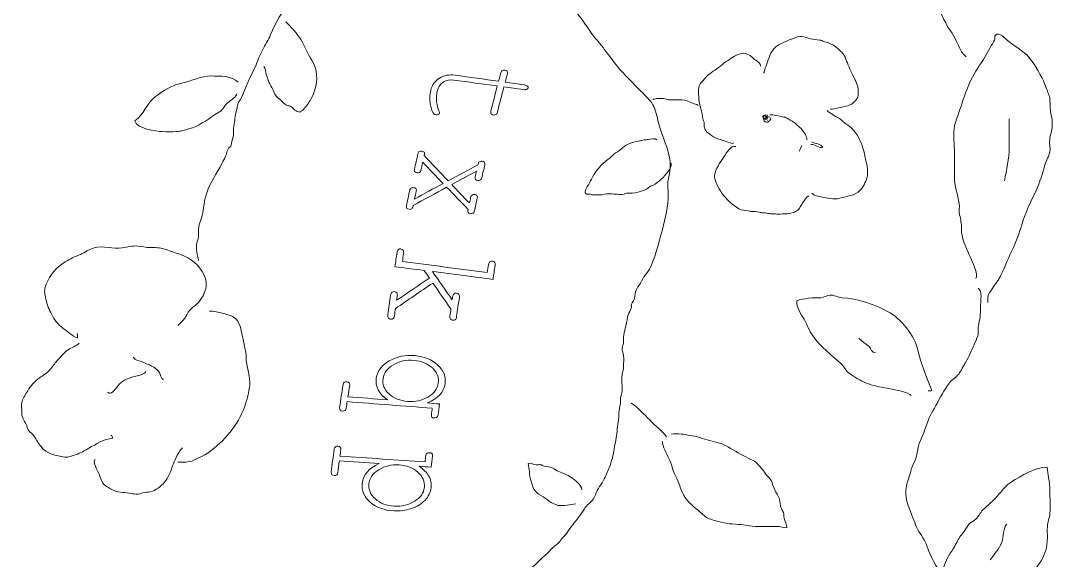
# Model space of a CAD drawing. Header units: millimetres. Extents: x 285.3 to 298.1, y -208.6 to -176.7.
# Drawn here: x 285.26 to 295.98, y -190.13 to -184.51 of the extents above; entities that cross this region are included whole.
import ezdxf

# ---------------------------------------------------------------- set-up
doc = ezdxf.new("R2010")
doc.units = ezdxf.units.MM
doc.header["$MEASUREMENT"] = 0
doc.layers.add('LeftSide', color=7, linetype='Continuous', lineweight=0)

# ---------------------------------------------------------------- blocks, each defined once
blk = doc.blocks.new('Block_1')
at = {"layer": 'LeftSide', "color": 18, "lineweight": 5, "true_color": 0x000000}
for points, knots in [([(290.28, -185.201), (290.257, -185.289), (290.234, -185.377), (290.212, -185.465), (290.21, -185.476), (290.204, -185.484), (290.196, -185.489), (290.189, -185.493), (290.18, -185.494), (290.169, -185.493), (290.16, -185.491), (290.152, -185.488), (290.147, -185.482), (290.142, -185.476), (290.141, -185.467), (290.144, -185.456), (290.166, -185.368), (290.188, -185.279), (290.211, -185.191), (290.061, -185.17), (289.911, -185.15), (289.76, -185.129), (289.722, -185.123), (289.685, -185.13), (289.653, -185.149), (289.621, -185.168), (289.599, -185.2), (289.588, -185.244), (289.579, -185.277), (289.577, -185.314), (289.581, -185.355), (289.585, -185.395), (289.593, -185.427), (289.605, -185.451), (289.61, -185.46), (289.612, -185.467), (289.611, -185.472), (289.609, -185.478), (289.605, -185.483), (289.597, -185.487), (289.589, -185.491), (289.58, -185.492), (289.571, -185.491), (289.563, -185.49), (289.556, -185.486), (289.55, -185.48), (289.536, -185.465), (289.524, -185.432), (289.515, -185.381), (289.507, -185.33), (289.508, -185.282), (289.519, -185.238), (289.534, -185.181), (289.564, -185.137), (289.61, -185.109), (289.656, -185.08), (289.711, -185.07), (289.773, -185.079), (289.924, -185.1), (290.074, -185.121), (290.224, -185.142), (290.232, -185.112), (290.24, -185.082), (290.248, -185.053), (290.251, -185.041), (290.256, -185.033), (290.264, -185.029), (290.272, -185.025), (290.281, -185.024), (290.291, -185.025), (290.301, -185.026), (290.308, -185.03), (290.313, -185.036), (290.318, -185.042), (290.319, -185.051), (290.316, -185.062), (290.308, -185.092), (290.3, -185.122), (290.293, -185.152), (290.359, -185.161), (290.426, -185.171), (290.493, -185.18), (290.508, -185.182), (290.519, -185.186), (290.525, -185.192), (290.531, -185.197), (290.533, -185.204), (290.531, -185.21), (290.529, -185.218), (290.524, -185.223), (290.516, -185.227), (290.508, -185.23), (290.496, -185.231), (290.48, -185.229), (290.413, -185.22), (290.346, -185.21), (290.28, -185.201)], [0, 0, 0, 0, 1, 1, 1, 2, 2, 2, 3, 3, 3, 4, 4, 4, 5, 5, 5, 6, 6, 6, 7, 7, 7, 8, 8, 8, 9, 9, 9, 10, 10, 10, 11, 11, 11, 12, 12, 12, 13, 13, 13, 14, 14, 14, 15, 15, 15, 16, 16, 16, 17, 17, 17, 18, 18, 18, 19, 19, 19, 20, 20, 20, 21, 21, 21, 22, 22, 22, 23, 23, 23, 24, 24, 24, 25, 25, 25, 26, 26, 26, 27, 27, 27, 28, 28, 28, 29, 29, 29, 30, 30, 30, 31, 31, 31, 32, 32, 32, 32]), ([(289.685, -186.244), (289.569, -186.308), (289.453, -186.371), (289.337, -186.435), (289.334, -186.45), (289.331, -186.46), (289.328, -186.463), (289.325, -186.467), (289.321, -186.47), (289.314, -186.472), (289.307, -186.475), (289.301, -186.475), (289.294, -186.474), (289.284, -186.473), (289.276, -186.47), (289.271, -186.464), (289.266, -186.458), (289.264, -186.449), (289.267, -186.437), (289.278, -186.384), (289.289, -186.331), (289.301, -186.278), (289.303, -186.266), (289.309, -186.258), (289.316, -186.253), (289.324, -186.249), (289.332, -186.247), (289.342, -186.249), (289.352, -186.25), (289.36, -186.253), (289.365, -186.259), (289.37, -186.265), (289.372, -186.274), (289.369, -186.286), (289.363, -186.313), (289.357, -186.34), (289.351, -186.368), (289.45, -186.313), (289.548, -186.259), (289.647, -186.206), (289.576, -186.132), (289.506, -186.059), (289.436, -185.985), (289.43, -186.012), (289.424, -186.039), (289.418, -186.067), (289.415, -186.079), (289.41, -186.087), (289.402, -186.091), (289.395, -186.095), (289.386, -186.097), (289.376, -186.096), (289.366, -186.095), (289.359, -186.091), (289.354, -186.085), (289.348, -186.079), (289.347, -186.071), (289.35, -186.059), (289.362, -186.005), (289.374, -185.952), (289.386, -185.898), (289.389, -185.886), (289.394, -185.878), (289.402, -185.874), (289.409, -185.87), (289.418, -185.868), (289.428, -185.87), (289.435, -185.87), (289.441, -185.873), (289.446, -185.876), (289.452, -185.88), (289.454, -185.884), (289.456, -185.888), (289.457, -185.892), (289.455, -185.901), (289.452, -185.916), (289.534, -186.004), (289.617, -186.091), (289.7, -186.178), (289.803, -186.122), (289.907, -186.066), (290.01, -186.011), (290.014, -185.997), (290.017, -185.988), (290.02, -185.985), (290.023, -185.981), (290.027, -185.979), (290.034, -185.976), (290.041, -185.974), (290.047, -185.973), (290.054, -185.974), (290.064, -185.976), (290.072, -185.979), (290.077, -185.985), (290.082, -185.991), (290.084, -186), (290.081, -186.012), (290.071, -186.056), (290.061, -186.1), (290.051, -186.145), (290.048, -186.157), (290.043, -186.165), (290.035, -186.169), (290.027, -186.173), (290.019, -186.174), (290.008, -186.173), (289.998, -186.172), (289.991, -186.168), (289.986, -186.163), (289.98, -186.157), (289.979, -186.148), (289.982, -186.136), (289.986, -186.117), (289.99, -186.098), (289.995, -186.078), (289.909, -186.124), (289.823, -186.17), (289.737, -186.216), (289.798, -186.281), (289.86, -186.345), (289.922, -186.408), (289.926, -186.389), (289.93, -186.37), (289.934, -186.35), (289.937, -186.339), (289.942, -186.331), (289.95, -186.326), (289.957, -186.322), (289.966, -186.32), (289.976, -186.321), (289.986, -186.322), (289.994, -186.326), (289.999, -186.332), (290.004, -186.338), (290.006, -186.346), (290.003, -186.358), (289.994, -186.403), (289.984, -186.447), (289.975, -186.491), (289.972, -186.503), (289.967, -186.511), (289.959, -186.515), (289.952, -186.519), (289.943, -186.521), (289.933, -186.52), (289.926, -186.519), (289.92, -186.517), (289.915, -186.513), (289.91, -186.51), (289.906, -186.506), (289.905, -186.502), (289.903, -186.498), (289.904, -186.489), (289.907, -186.475), (289.833, -186.399), (289.759, -186.322), (289.685, -186.244)], [0, 0, 0, 0, 1, 1, 1, 2, 2, 2, 3, 3, 3, 4, 4, 4, 5, 5, 5, 6, 6, 6, 7, 7, 7, 8, 8, 8, 9, 9, 9, 10, 10, 10, 11, 11, 11, 12, 12, 12, 13, 13, 13, 14, 14, 14, 15, 15, 15, 16, 16, 16, 17, 17, 17, 18, 18, 18, 19, 19, 19, 20, 20, 20, 21, 21, 21, 22, 22, 22, 23, 23, 23, 24, 24, 24, 25, 25, 25, 26, 26, 26, 27, 27, 27, 28, 28, 28, 29, 29, 29, 30, 30, 30, 31, 31, 31, 32, 32, 32, 33, 33, 33, 34, 34, 34, 35, 35, 35, 36, 36, 36, 37, 37, 37, 38, 38, 38, 39, 39, 39, 40, 40, 40, 41, 41, 41, 42, 42, 42, 43, 43, 43, 44, 44, 44, 45, 45, 45, 46, 46, 46, 47, 47, 47, 48, 48, 48, 49, 49, 49, 50, 50, 50, 51, 51, 51, 52, 52, 52, 52]), ([(289.451, -187.11), (289.349, -187.097), (289.248, -187.084), (289.147, -187.071), (289.154, -187.022), (289.162, -186.973), (289.169, -186.924), (289.172, -186.909), (289.176, -186.899), (289.184, -186.893), (289.191, -186.887), (289.2, -186.885), (289.21, -186.886), (289.22, -186.888), (289.228, -186.892), (289.233, -186.899), (289.238, -186.907), (289.24, -186.918), (289.238, -186.933), (289.233, -186.961), (289.229, -186.989), (289.225, -187.017), (289.519, -187.055), (289.813, -187.094), (290.107, -187.132), (290.112, -187.105), (290.116, -187.077), (290.12, -187.049), (290.122, -187.035), (290.127, -187.025), (290.134, -187.019), (290.142, -187.014), (290.151, -187.011), (290.161, -187.013), (290.171, -187.014), (290.178, -187.019), (290.184, -187.026), (290.189, -187.033), (290.191, -187.044), (290.189, -187.058), (290.181, -187.106), (290.174, -187.155), (290.167, -187.203), (289.957, -187.176), (289.748, -187.148), (289.538, -187.121), (289.606, -187.22), (289.674, -187.318), (289.743, -187.416), (289.744, -187.406), (289.746, -187.395), (289.747, -187.385), (289.75, -187.37), (289.754, -187.36), (289.762, -187.354), (289.769, -187.349), (289.778, -187.346), (289.787, -187.347), (289.798, -187.349), (289.806, -187.353), (289.811, -187.36), (289.817, -187.367), (289.819, -187.379), (289.817, -187.393), (289.807, -187.459), (289.798, -187.525), (289.788, -187.591), (289.786, -187.607), (289.781, -187.617), (289.774, -187.623), (289.766, -187.628), (289.758, -187.63), (289.747, -187.629), (289.737, -187.628), (289.73, -187.624), (289.724, -187.617), (289.719, -187.61), (289.717, -187.598), (289.719, -187.583), (289.722, -187.559), (289.726, -187.535), (289.729, -187.511), (289.666, -187.422), (289.604, -187.332), (289.541, -187.241), (289.412, -187.329), (289.282, -187.418), (289.153, -187.507), (289.149, -187.531), (289.146, -187.555), (289.143, -187.579), (289.141, -187.595), (289.136, -187.605), (289.129, -187.611), (289.122, -187.617), (289.113, -187.619), (289.103, -187.618), (289.093, -187.617), (289.085, -187.612), (289.08, -187.605), (289.074, -187.598), (289.072, -187.587), (289.074, -187.571), (289.084, -187.503), (289.093, -187.436), (289.103, -187.368), (289.105, -187.353), (289.11, -187.343), (289.118, -187.337), (289.125, -187.332), (289.133, -187.329), (289.143, -187.33), (289.154, -187.332), (289.161, -187.336), (289.167, -187.343), (289.172, -187.35), (289.174, -187.361), (289.171, -187.376), (289.169, -187.391), (289.167, -187.406), (289.165, -187.42), (289.279, -187.343), (289.392, -187.266), (289.506, -187.19), (289.488, -187.163), (289.469, -187.137), (289.451, -187.11)], [0, 0, 0, 0, 1, 1, 1, 2, 2, 2, 3, 3, 3, 4, 4, 4, 5, 5, 5, 6, 6, 6, 7, 7, 7, 8, 8, 8, 9, 9, 9, 10, 10, 10, 11, 11, 11, 12, 12, 12, 13, 13, 13, 14, 14, 14, 15, 15, 15, 16, 16, 16, 17, 17, 17, 18, 18, 18, 19, 19, 19, 20, 20, 20, 21, 21, 21, 22, 22, 22, 23, 23, 23, 24, 24, 24, 25, 25, 25, 26, 26, 26, 27, 27, 27, 28, 28, 28, 29, 29, 29, 30, 30, 30, 31, 31, 31, 32, 32, 32, 33, 33, 33, 34, 34, 34, 35, 35, 35, 36, 36, 36, 37, 37, 37, 38, 38, 38, 39, 39, 39, 40, 40, 40, 41, 41, 41, 42, 42, 42, 42]), ([(289.487, -188.489), (289.528, -188.493), (289.57, -188.496), (289.612, -188.499), (289.606, -188.537), (289.601, -188.576), (289.595, -188.614), (289.594, -188.626), (289.589, -188.634), (289.581, -188.639), (289.574, -188.644), (289.566, -188.645), (289.555, -188.645), (289.545, -188.644), (289.538, -188.641), (289.532, -188.635), (289.526, -188.63), (289.524, -188.621), (289.526, -188.609), (289.529, -188.587), (289.532, -188.565), (289.535, -188.543), (289.241, -188.521), (288.946, -188.498), (288.651, -188.475), (288.648, -188.497), (288.645, -188.519), (288.642, -188.542), (288.64, -188.554), (288.636, -188.562), (288.629, -188.567), (288.622, -188.572), (288.613, -188.574), (288.603, -188.573), (288.593, -188.572), (288.585, -188.569), (288.579, -188.563), (288.574, -188.558), (288.571, -188.549), (288.573, -188.536), (288.584, -188.457), (288.596, -188.378), (288.608, -188.298), (288.61, -188.287), (288.614, -188.278), (288.621, -188.274), (288.628, -188.269), (288.637, -188.267), (288.647, -188.268), (288.657, -188.269), (288.665, -188.272), (288.671, -188.278), (288.676, -188.283), (288.678, -188.292), (288.677, -188.304), (288.67, -188.344), (288.665, -188.384), (288.659, -188.425), (288.796, -188.435), (288.934, -188.446), (289.071, -188.457), (288.98, -188.394), (288.941, -188.318), (288.954, -188.229), (288.966, -188.155), (289.011, -188.096), (289.089, -188.051), (289.167, -188.006), (289.255, -187.988), (289.353, -187.996), (289.452, -188.005), (289.532, -188.038), (289.593, -188.094), (289.654, -188.15), (289.679, -188.215), (289.668, -188.289), (289.655, -188.376), (289.594, -188.443), (289.487, -188.489)], [0, 0, 0, 0, 1, 1, 1, 2, 2, 2, 3, 3, 3, 4, 4, 4, 5, 5, 5, 6, 6, 6, 7, 7, 7, 8, 8, 8, 9, 9, 9, 10, 10, 10, 11, 11, 11, 12, 12, 12, 13, 13, 13, 14, 14, 14, 15, 15, 15, 16, 16, 16, 17, 17, 17, 18, 18, 18, 19, 19, 19, 20, 20, 20, 21, 21, 21, 22, 22, 22, 23, 23, 23, 24, 24, 24, 25, 25, 25, 26, 26, 26, 26]), ([(289.279, -188.473), (289.358, -188.479), (289.429, -188.464), (289.492, -188.427), (289.554, -188.39), (289.589, -188.342), (289.598, -188.283), (289.607, -188.224), (289.587, -188.171), (289.538, -188.125), (289.488, -188.079), (289.424, -188.052), (289.345, -188.046), (289.266, -188.039), (289.195, -188.054), (289.132, -188.091), (289.069, -188.127), (289.033, -188.176), (289.024, -188.236), (289.015, -188.295), (289.035, -188.349), (289.086, -188.395), (289.136, -188.441), (289.201, -188.467), (289.279, -188.473)], [0, 0, 0, 0, 1, 1, 1, 2, 2, 2, 3, 3, 3, 4, 4, 4, 5, 5, 5, 6, 6, 6, 7, 7, 7, 8, 8, 8, 8]), ([(289.524, -189.156), (289.482, -189.153), (289.441, -189.15), (289.399, -189.148), (289.445, -189.18), (289.478, -189.214), (289.499, -189.249), (289.52, -189.284), (289.528, -189.325), (289.523, -189.37), (289.517, -189.419), (289.496, -189.462), (289.46, -189.501), (289.423, -189.54), (289.376, -189.57), (289.317, -189.588), (289.258, -189.608), (289.197, -189.615), (289.135, -189.612), (289.037, -189.606), (288.955, -189.576), (288.891, -189.521), (288.826, -189.466), (288.798, -189.401), (288.807, -189.326), (288.818, -189.237), (288.876, -189.168), (288.983, -189.12), (288.845, -189.11), (288.707, -189.101), (288.57, -189.092), (288.564, -189.132), (288.559, -189.173), (288.555, -189.213), (288.553, -189.225), (288.549, -189.234), (288.542, -189.238), (288.535, -189.243), (288.527, -189.245), (288.516, -189.244), (288.506, -189.244), (288.499, -189.241), (288.493, -189.235), (288.487, -189.229), (288.484, -189.221), (288.486, -189.209), (288.495, -189.129), (288.505, -189.05), (288.516, -188.97), (288.517, -188.958), (288.521, -188.95), (288.528, -188.945), (288.535, -188.94), (288.544, -188.938), (288.554, -188.939), (288.565, -188.94), (288.573, -188.943), (288.578, -188.948), (288.584, -188.954), (288.586, -188.963), (288.584, -188.975), (288.582, -188.997), (288.579, -189.02), (288.576, -189.042), (288.871, -189.062), (289.166, -189.082), (289.461, -189.102), (289.463, -189.08), (289.466, -189.058), (289.469, -189.036), (289.471, -189.025), (289.475, -189.016), (289.482, -189.012), (289.49, -189.007), (289.498, -189.005), (289.508, -189.006), (289.518, -189.006), (289.526, -189.01), (289.532, -189.015), (289.538, -189.021), (289.54, -189.029), (289.539, -189.041), (289.534, -189.079), (289.529, -189.118), (289.524, -189.156)], [0, 0, 0, 0, 1, 1, 1, 2, 2, 2, 3, 3, 3, 4, 4, 4, 5, 5, 5, 6, 6, 6, 7, 7, 7, 8, 8, 8, 9, 9, 9, 10, 10, 10, 11, 11, 11, 12, 12, 12, 13, 13, 13, 14, 14, 14, 15, 15, 15, 16, 16, 16, 17, 17, 17, 18, 18, 18, 19, 19, 19, 20, 20, 20, 21, 21, 21, 22, 22, 22, 23, 23, 23, 24, 24, 24, 25, 25, 25, 26, 26, 26, 27, 27, 27, 28, 28, 28, 28]), ([(289.141, -189.562), (289.22, -189.567), (289.29, -189.55), (289.351, -189.512), (289.412, -189.474), (289.446, -189.426), (289.453, -189.366), (289.46, -189.307), (289.438, -189.255), (289.386, -189.209), (289.335, -189.164), (289.27, -189.139), (289.191, -189.134), (289.112, -189.128), (289.042, -189.145), (288.98, -189.183), (288.918, -189.221), (288.884, -189.27), (288.877, -189.33), (288.87, -189.39), (288.892, -189.442), (288.944, -189.487), (288.996, -189.533), (289.061, -189.558), (289.141, -189.562)], [0, 0, 0, 0, 1, 1, 1, 2, 2, 2, 3, 3, 3, 4, 4, 4, 5, 5, 5, 6, 6, 6, 7, 7, 7, 8, 8, 8, 8])]:
    blk.add_open_spline(points, degree=3, knots=knots, dxfattribs=at)

msp = doc.modelspace()

# ---------------------------------------------------------------- linework, layer by layer
at = {"layer": 'LeftSide', "color": 18, "lineweight": 9, "true_color": 0x000000}
for points, knots in [([(292.419, -178.177), (292.352, -178.208), (292.275, -178.225), (292.21, -178.26), (292.15, -178.293), (292.085, -178.335), (292.035, -178.38), (291.985, -178.425), (291.959, -178.484), (291.915, -178.532), (291.868, -178.583), (291.812, -178.623), (291.763, -178.671), (291.736, -178.697), (291.718, -178.722), (291.686, -178.745), (291.66, -178.764), (291.639, -178.786), (291.611, -178.803), (291.542, -178.846), (291.467, -178.883), (291.407, -178.937), (291.305, -179.028), (291.211, -179.123), (291.115, -179.218), (291.067, -179.265), (291.027, -179.311), (290.995, -179.367), (290.962, -179.425), (290.928, -179.482), (290.892, -179.538), (290.859, -179.591), (290.835, -179.648), (290.806, -179.703), (290.776, -179.759), (290.743, -179.813), (290.71, -179.866), (290.675, -179.923), (290.645, -179.986), (290.614, -180.045), (290.602, -180.068), (290.6, -180.094), (290.591, -180.117), (290.578, -180.151), (290.559, -180.176), (290.55, -180.212), (290.536, -180.27), (290.52, -180.325), (290.506, -180.382), (290.49, -180.451), (290.485, -180.522), (290.47, -180.592), (290.456, -180.653), (290.457, -180.717), (290.442, -180.778), (290.429, -180.83), (290.429, -180.893), (290.433, -180.947), (290.436, -180.98), (290.45, -181.01), (290.451, -181.043), (290.451, -181.07), (290.45, -181.097), (290.45, -181.124), (290.45, -181.182), (290.451, -181.241), (290.45, -181.3), (290.45, -181.355), (290.467, -181.401), (290.466, -181.457), (290.466, -181.497), (290.472, -181.53), (290.479, -181.568), (290.485, -181.607), (290.479, -181.645), (290.486, -181.684), (290.499, -181.762), (290.51, -181.841), (290.527, -181.919), (290.54, -181.979), (290.537, -182.04), (290.545, -182.1), (290.551, -182.137), (290.563, -182.166), (290.562, -182.204), (290.562, -182.231), (290.562, -182.258), (290.562, -182.285), (290.562, -182.356), (290.562, -182.41), (290.534, -182.478), (290.513, -182.53), (290.482, -182.589), (290.467, -182.642), (290.461, -182.667), (290.468, -182.696), (290.463, -182.722), (290.455, -182.761), (290.45, -182.794), (290.45, -182.834), (290.45, -182.896), (290.446, -182.959), (290.45, -183.021), (290.451, -183.049), (290.462, -183.075), (290.466, -183.103), (290.472, -183.144), (290.478, -183.187), (290.485, -183.228), (290.492, -183.262), (290.516, -183.29), (290.527, -183.323), (290.539, -183.359), (290.536, -183.397), (290.55, -183.433), (290.573, -183.49), (290.593, -183.548), (290.612, -183.606), (290.633, -183.672), (290.658, -183.736), (290.674, -183.804), (290.681, -183.834), (290.694, -183.856), (290.707, -183.883), (290.72, -183.914), (290.723, -183.946), (290.742, -183.975), (290.761, -184.003), (290.771, -184.025), (290.784, -184.056), (290.796, -184.084), (290.814, -184.105), (290.831, -184.132), (290.862, -184.181), (290.888, -184.24), (290.931, -184.281), (290.973, -184.322), (291.006, -184.38), (291.039, -184.427), (291.076, -184.481), (291.116, -184.532), (291.151, -184.587), (291.188, -184.645), (291.231, -184.694), (291.275, -184.747), (291.323, -184.806), (291.365, -184.864), (291.411, -184.926), (291.501, -185.047), (291.617, -185.154), (291.723, -185.264), (291.762, -185.305), (291.817, -185.354), (291.839, -185.406), (291.865, -185.467), (291.876, -185.534), (291.893, -185.598), (291.924, -185.716), (291.985, -185.831), (292.004, -185.952), (292.013, -186.013), (292.005, -186.088), (291.991, -186.146), (291.977, -186.198), (291.987, -186.263), (291.987, -186.316), (291.987, -186.442), (291.96, -186.563), (291.927, -186.685), (291.893, -186.808), (291.864, -186.932), (291.815, -187.053), (291.79, -187.114), (291.738, -187.161), (291.711, -187.221), (291.697, -187.251), (291.676, -187.274), (291.66, -187.303), (291.64, -187.341), (291.645, -187.376), (291.634, -187.413), (291.629, -187.432), (291.612, -187.443), (291.606, -187.46), (291.601, -187.474), (291.607, -187.488), (291.604, -187.501), (291.598, -187.527), (291.576, -187.546), (291.57, -187.573), (291.557, -187.634), (291.546, -187.697), (291.531, -187.757), (291.523, -187.788), (291.522, -187.814), (291.523, -187.847), (291.523, -187.876), (291.512, -187.899), (291.51, -187.927), (291.507, -187.95), (291.52, -187.972), (291.523, -187.994), (291.528, -188.031), (291.522, -188.072), (291.523, -188.109), (291.523, -188.142), (291.514, -188.163), (291.508, -188.194), (291.503, -188.224), (291.507, -188.257), (291.507, -188.287), (291.507, -188.314), (291.512, -188.345), (291.508, -188.371), (291.501, -188.407), (291.49, -188.436), (291.491, -188.473), (291.492, -188.508), (291.482, -188.536), (291.476, -188.57), (291.471, -188.601), (291.477, -188.631), (291.471, -188.662), (291.459, -188.726), (291.458, -188.789), (291.446, -188.853), (291.435, -188.915), (291.426, -188.976), (291.413, -189.038), (291.398, -189.106), (291.37, -189.173), (291.343, -189.238), (291.318, -189.296), (291.283, -189.344), (291.25, -189.399), (291.233, -189.427), (291.228, -189.46), (291.21, -189.487), (291.185, -189.526), (291.139, -189.548), (291.116, -189.59), (291.083, -189.648), (291.04, -189.704), (290.995, -189.756), (290.97, -189.784), (290.957, -189.807), (290.937, -189.838), (290.919, -189.865), (290.892, -189.885), (290.873, -189.913), (290.848, -189.951), (290.819, -189.964), (290.786, -189.995), (290.756, -190.023), (290.737, -190.054), (290.702, -190.08), (290.669, -190.104), (290.651, -190.127), (290.623, -190.156), (290.587, -190.193), (290.558, -190.204), (290.514, -190.228), (290.473, -190.25), (290.449, -190.272), (290.404, -190.289), (290.368, -190.302), (290.337, -190.319), (290.302, -190.331), (290.232, -190.354), (290.165, -190.378), (290.097, -190.403), (290.036, -190.426), (289.971, -190.447), (289.906, -190.457), (289.834, -190.467), (289.744, -190.472), (289.678, -190.501), (289.604, -190.533), (289.53, -190.576), (289.474, -190.632), (289.443, -190.662), (289.407, -190.71), (289.384, -190.746), (289.366, -190.775), (289.362, -190.807), (289.346, -190.836), (289.275, -190.965), (289.228, -191.101), (289.177, -191.238), (289.132, -191.362), (289.138, -191.492), (289.137, -191.623), (289.137, -191.679), (289.144, -191.746), (289.165, -191.798), (289.177, -191.827), (289.193, -191.856), (289.198, -191.886), (289.204, -191.917), (289.192, -191.953), (289.231, -191.969), (289.236, -191.961), (289.237, -191.953), (289.233, -191.944)], [0, 0, 0, 0, 1, 1, 1, 2, 2, 2, 3, 3, 3, 4, 4, 4, 5, 5, 5, 6, 6, 6, 7, 7, 7, 8, 8, 8, 9, 9, 9, 10, 10, 10, 11, 11, 11, 12, 12, 12, 13, 13, 13, 14, 14, 14, 15, 15, 15, 16, 16, 16, 17, 17, 17, 18, 18, 18, 19, 19, 19, 20, 20, 20, 21, 21, 21, 22, 22, 22, 23, 23, 23, 24, 24, 24, 25, 25, 25, 26, 26, 26, 27, 27, 27, 28, 28, 28, 29, 29, 29, 30, 30, 30, 31, 31, 31, 32, 32, 32, 33, 33, 33, 34, 34, 34, 35, 35, 35, 36, 36, 36, 37, 37, 37, 38, 38, 38, 39, 39, 39, 40, 40, 40, 41, 41, 41, 42, 42, 42, 43, 43, 43, 44, 44, 44, 45, 45, 45, 46, 46, 46, 47, 47, 47, 48, 48, 48, 49, 49, 49, 50, 50, 50, 51, 51, 51, 52, 52, 52, 53, 53, 53, 54, 54, 54, 55, 55, 55, 56, 56, 56, 57, 57, 57, 58, 58, 58, 59, 59, 59, 60, 60, 60, 61, 61, 61, 62, 62, 62, 63, 63, 63, 64, 64, 64, 65, 65, 65, 66, 66, 66, 67, 67, 67, 68, 68, 68, 69, 69, 69, 70, 70, 70, 71, 71, 71, 72, 72, 72, 73, 73, 73, 74, 74, 74, 75, 75, 75, 76, 76, 76, 77, 77, 77, 78, 78, 78, 79, 79, 79, 80, 80, 80, 81, 81, 81, 82, 82, 82, 83, 83, 83, 84, 84, 84, 85, 85, 85, 86, 86, 86, 87, 87, 87, 88, 88, 88, 89, 89, 89, 90, 90, 90, 91, 91, 91, 92, 92, 92, 93, 93, 93, 94, 94, 94, 95, 95, 95, 96, 96, 96, 97, 97, 97, 98, 98, 98, 99, 99, 99, 100, 100, 100, 101, 101, 101, 101]), ([(295.085, -184.889), (295.005, -184.825), (294.995, -184.718), (294.937, -184.641), (294.867, -184.549), (294.835, -184.449), (294.782, -184.348), (294.758, -184.304), (294.73, -184.268), (294.712, -184.218), (294.697, -184.175), (294.675, -184.138), (294.657, -184.096), (294.606, -183.981), (294.568, -183.85), (294.545, -183.728), (294.508, -183.536), (294.527, -183.266), (294.638, -183.101), (294.676, -183.045), (294.726, -182.998), (294.758, -182.935), (294.782, -182.886), (294.805, -182.835), (294.831, -182.786), (294.893, -182.667), (294.959, -182.561), (295.026, -182.446), (295.087, -182.341), (295.133, -182.221), (295.178, -182.104), (295.221, -181.99), (295.26, -181.859), (295.258, -181.738), (295.258, -181.697), (295.261, -181.655), (295.259, -181.614), (295.256, -181.561), (295.232, -181.509), (295.221, -181.455), (295.199, -181.351), (295.164, -181.245), (295.135, -181.144), (295.103, -181.031), (295.124, -180.93), (295.111, -180.815), (295.105, -180.761), (295.085, -180.723), (295.085, -180.666), (295.085, -180.608), (295.095, -180.554), (295.108, -180.499), (295.124, -180.434), (295.178, -180.379), (295.209, -180.319), (295.233, -180.272), (295.253, -180.223), (295.277, -180.176), (295.329, -180.074), (295.376, -179.936), (295.383, -179.824), (295.387, -179.76), (295.382, -179.695), (295.382, -179.631), (295.382, -179.578), (295.395, -179.507), (295.384, -179.456), (295.377, -179.427), (295.361, -179.407), (295.356, -179.376), (295.352, -179.346), (295.364, -179.312), (295.359, -179.282), (295.35, -179.231), (295.323, -179.167), (295.296, -179.122), (295.262, -179.063), (295.21, -179.013), (295.16, -178.966), (295.139, -178.947), (295.115, -178.931), (295.094, -178.912), (295.06, -178.881), (295.043, -178.839), (295.011, -178.81), (294.99, -178.79), (294.961, -178.782), (294.937, -178.764), (294.899, -178.736), (294.87, -178.692), (294.835, -178.66), (294.783, -178.614), (294.729, -178.583), (294.692, -178.523), (294.709, -178.549), (294.722, -178.584), (294.738, -178.613)], [0, 0, 0, 0, 1, 1, 1, 2, 2, 2, 3, 3, 3, 4, 4, 4, 5, 5, 5, 6, 6, 6, 7, 7, 7, 8, 8, 8, 9, 9, 9, 10, 10, 10, 11, 11, 11, 12, 12, 12, 13, 13, 13, 14, 14, 14, 15, 15, 15, 16, 16, 16, 17, 17, 17, 18, 18, 18, 19, 19, 19, 20, 20, 20, 21, 21, 21, 22, 22, 22, 23, 23, 23, 24, 24, 24, 25, 25, 25, 26, 26, 26, 27, 27, 27, 28, 28, 28, 29, 29, 29, 30, 30, 30, 31, 31, 31, 32, 32, 32, 32]), ([(287.106, -187.005), (287.094, -186.95), (287.078, -186.885), (287.089, -186.827), (287.093, -186.802), (287.104, -186.784), (287.106, -186.758), (287.109, -186.725), (287.104, -186.692), (287.11, -186.659), (287.12, -186.599), (287.147, -186.544), (287.156, -186.484), (287.165, -186.424), (287.171, -186.361), (287.191, -186.302), (287.227, -186.191), (287.298, -186.1), (287.35, -185.997), (287.362, -185.972), (287.376, -185.947), (287.387, -185.922), (287.401, -185.892), (287.402, -185.861), (287.42, -185.834), (287.425, -185.826), (287.435, -185.828), (287.442, -185.816), (287.451, -185.8), (287.448, -185.786), (287.453, -185.769), (287.464, -185.733), (287.47, -185.708), (287.47, -185.669), (287.469, -185.614), (287.481, -185.563), (287.488, -185.509), (287.492, -185.48), (287.501, -185.448), (287.507, -185.418), (287.508, -185.407), (287.516, -185.38), (287.519, -185.372), (287.526, -185.35), (287.54, -185.339), (287.549, -185.319), (287.598, -185.213), (287.639, -185.098), (287.695, -184.995), (287.712, -184.963), (287.717, -184.935), (287.729, -184.902), (287.74, -184.871), (287.759, -184.848), (287.772, -184.819), (287.797, -184.764), (287.831, -184.714), (287.855, -184.657), (287.908, -184.53), (287.974, -184.418), (288.061, -184.311), (288.109, -184.251), (288.151, -184.174), (288.214, -184.127), (288.274, -184.082), (288.326, -184.034), (288.392, -183.995), (288.443, -183.966), (288.498, -183.935), (288.553, -183.915), (288.594, -183.899), (288.707, -183.834), (288.743, -183.88)], [0, 0, 0, 0, 1, 1, 1, 2, 2, 2, 3, 3, 3, 4, 4, 4, 5, 5, 5, 6, 6, 6, 7, 7, 7, 8, 8, 8, 9, 9, 9, 10, 10, 10, 11, 11, 11, 12, 12, 12, 13, 13, 13, 14, 14, 14, 15, 15, 15, 16, 16, 16, 17, 17, 17, 18, 18, 18, 19, 19, 19, 20, 20, 20, 21, 21, 21, 22, 22, 22, 23, 23, 23, 24, 24, 24, 24]), ([(287.784, -184.988), (287.808, -185.007), (287.801, -185.046), (287.809, -185.071), (287.816, -185.094), (287.826, -185.127), (287.837, -185.15), (287.85, -185.175), (287.864, -185.202), (287.877, -185.228), (287.892, -185.258), (287.905, -185.294), (287.932, -185.315), (287.961, -185.336), (287.987, -185.366), (288.015, -185.386), (288.037, -185.401), (288.043, -185.394), (288.065, -185.404), (288.082, -185.412), (288.092, -185.43), (288.106, -185.441), (288.146, -185.472), (288.164, -185.469), (288.197, -185.435), (288.23, -185.402), (288.25, -185.365), (288.274, -185.327), (288.343, -185.215), (288.362, -185.033), (288.284, -184.922), (288.237, -184.854), (288.21, -184.777), (288.168, -184.706), (288.131, -184.643), (288.069, -184.576), (288.015, -184.525)], [0, 0, 0, 0, 1, 1, 1, 2, 2, 2, 3, 3, 3, 4, 4, 4, 5, 5, 5, 6, 6, 6, 7, 7, 7, 8, 8, 8, 9, 9, 9, 10, 10, 10, 11, 11, 11, 12, 12, 12, 12]), ([(295.184, -187.195), (295.22, -187.165), (295.137, -186.993), (295.116, -186.947), (295.078, -186.861), (295.033, -186.77), (295.035, -186.675), (295.036, -186.618), (295.027, -186.585), (295.016, -186.531), (295.007, -186.491), (295.017, -186.454), (295.011, -186.414), (294.998, -186.316), (294.96, -186.232), (294.961, -186.129), (294.961, -186.038), (294.961, -185.946), (294.961, -185.855), (294.961, -185.77), (294.942, -185.65), (294.972, -185.57), (295.04, -185.392), (295.081, -185.199), (295.185, -185.036), (295.236, -184.956), (295.291, -184.874), (295.333, -184.789), (295.345, -184.765), (295.368, -184.738), (295.378, -184.715), (295.382, -184.703), (295.38, -184.67), (295.387, -184.662), (295.427, -184.618), (295.496, -184.706), (295.526, -184.728), (295.609, -184.79), (295.707, -184.845), (295.768, -184.932), (295.828, -185.017), (295.88, -185.114), (295.916, -185.211), (295.932, -185.255), (295.95, -185.288), (295.954, -185.334), (295.957, -185.384), (295.954, -185.425), (295.965, -185.474), (295.976, -185.521), (295.98, -185.559), (295.978, -185.608), (295.976, -185.66), (295.957, -185.7), (295.952, -185.751), (295.947, -185.792), (295.961, -185.835), (295.954, -185.875), (295.946, -185.922), (295.917, -185.964), (295.903, -186.01), (295.877, -186.101), (295.851, -186.192), (295.811, -186.278), (295.762, -186.383), (295.712, -186.478), (295.677, -186.588), (295.647, -186.682), (295.618, -186.784), (295.575, -186.872), (295.531, -186.962), (295.491, -187.057), (295.452, -187.146), (295.436, -187.183), (295.396, -187.241), (295.372, -187.275), (295.316, -187.354), (295.309, -187.351), (295.308, -187.444)], [0, 0, 0, 0, 1, 1, 1, 2, 2, 2, 3, 3, 3, 4, 4, 4, 5, 5, 5, 6, 6, 6, 7, 7, 7, 8, 8, 8, 9, 9, 9, 10, 10, 10, 11, 11, 11, 12, 12, 12, 13, 13, 13, 14, 14, 14, 15, 15, 15, 16, 16, 16, 17, 17, 17, 18, 18, 18, 19, 19, 19, 20, 20, 20, 21, 21, 21, 22, 22, 22, 23, 23, 23, 24, 24, 24, 25, 25, 25, 26, 26, 26, 26]), ([(293.673, -185.432), (293.731, -185.431), (293.78, -185.41), (293.833, -185.402), (293.89, -185.393), (293.957, -185.34), (293.962, -185.287), (293.966, -185.231), (293.956, -185.17), (293.927, -185.122), (293.895, -185.067), (293.874, -185.009), (293.849, -184.951), (293.838, -184.925), (293.832, -184.898), (293.816, -184.873), (293.796, -184.842), (293.768, -184.818), (293.74, -184.793), (293.714, -184.77), (293.684, -184.755), (293.652, -184.742), (293.636, -184.735), (293.62, -184.734), (293.604, -184.728), (293.588, -184.723), (293.577, -184.714), (293.56, -184.713), (293.526, -184.709), (293.499, -184.708), (293.465, -184.699), (293.435, -184.69), (293.404, -184.681), (293.374, -184.676), (293.349, -184.672), (293.313, -184.686), (293.289, -184.696), (293.261, -184.708), (293.231, -184.716), (293.204, -184.73), (293.171, -184.746), (293.13, -184.763), (293.103, -184.787), (293.078, -184.809), (293.057, -184.844), (293.044, -184.874), (293.031, -184.903), (293.024, -184.932), (293.013, -184.961), (293.002, -184.99), (292.987, -185.022), (292.981, -185.051), (292.984, -185.052), (292.987, -185.052), (292.99, -185.053)], [0, 0, 0, 0, 1, 1, 1, 2, 2, 2, 3, 3, 3, 4, 4, 4, 5, 5, 5, 6, 6, 6, 7, 7, 7, 8, 8, 8, 9, 9, 9, 10, 10, 10, 11, 11, 11, 12, 12, 12, 13, 13, 13, 14, 14, 14, 15, 15, 15, 16, 16, 16, 17, 17, 17, 18, 18, 18, 18]), ([(292.948, -184.985), (292.95, -184.956), (292.919, -184.94), (292.897, -184.924), (292.879, -184.912), (292.868, -184.896), (292.851, -184.883), (292.833, -184.869), (292.816, -184.861), (292.792, -184.854), (292.765, -184.845), (292.744, -184.856), (292.717, -184.863), (292.686, -184.873), (292.667, -184.884), (292.643, -184.902), (292.617, -184.922), (292.587, -184.935), (292.563, -184.956), (292.52, -184.995), (292.468, -185.03), (292.419, -185.063), (292.395, -185.079), (292.383, -185.095), (292.365, -185.116), (292.345, -185.141), (292.319, -185.157), (292.309, -185.189), (292.298, -185.23), (292.305, -185.292), (292.307, -185.335), (292.31, -185.385), (292.332, -185.436), (292.34, -185.486), (292.343, -185.505), (292.346, -185.524), (292.351, -185.543), (292.354, -185.556), (292.36, -185.564), (292.361, -185.578), (292.362, -185.59), (292.358, -185.604), (292.36, -185.616), (292.363, -185.629), (292.371, -185.644), (292.377, -185.655), (292.389, -185.675), (292.403, -185.678), (292.419, -185.691), (292.445, -185.712), (292.47, -185.731), (292.504, -185.741), (292.533, -185.751), (292.562, -185.757), (292.59, -185.767), (292.609, -185.774), (292.657, -185.8), (292.67, -185.781)], [0, 0, 0, 0, 1, 1, 1, 2, 2, 2, 3, 3, 3, 4, 4, 4, 5, 5, 5, 6, 6, 6, 7, 7, 7, 8, 8, 8, 9, 9, 9, 10, 10, 10, 11, 11, 11, 12, 12, 12, 13, 13, 13, 14, 14, 14, 15, 15, 15, 16, 16, 16, 17, 17, 17, 18, 18, 18, 19, 19, 19, 19]), ([(287.519, -185.153), (287.453, -185.082), (287.328, -185.088), (287.239, -185.087), (287.133, -185.086), (287.034, -185.138), (286.933, -185.161), (286.831, -185.184), (286.741, -185.239), (286.66, -185.301), (286.57, -185.369), (286.536, -185.491), (286.446, -185.553), (286.458, -185.634), (286.67, -185.663), (286.729, -185.666), (286.777, -185.669), (286.827, -185.667), (286.875, -185.666), (286.922, -185.665), (286.962, -185.649), (287.007, -185.637), (287.102, -185.611), (287.191, -185.548), (287.271, -185.492), (287.295, -185.476), (287.319, -185.466), (287.342, -185.448), (287.366, -185.43), (287.372, -185.402), (287.391, -185.383), (287.428, -185.346), (287.48, -185.326), (287.505, -185.275), (287.495, -185.281), (287.489, -185.29), (287.486, -185.302)], [0, 0, 0, 0, 1, 1, 1, 2, 2, 2, 3, 3, 3, 4, 4, 4, 5, 5, 5, 6, 6, 6, 7, 7, 7, 8, 8, 8, 9, 9, 9, 10, 10, 10, 11, 11, 11, 12, 12, 12, 12]), ([(292.297, -185.393), (292.28, -185.38), (292.263, -185.378), (292.243, -185.371), (292.223, -185.365), (292.205, -185.352), (292.185, -185.346), (292.147, -185.333), (292.112, -185.335), (292.072, -185.335), (292.052, -185.335), (292.031, -185.334), (292.011, -185.335), (291.988, -185.335), (291.976, -185.328), (291.955, -185.324), (291.935, -185.321), (291.906, -185.322), (291.886, -185.321), (291.871, -185.32), (291.837, -185.323), (291.827, -185.335)], [0, 0, 0, 0, 1, 1, 1, 2, 2, 2, 3, 3, 3, 4, 4, 4, 5, 5, 5, 6, 6, 6, 7, 7, 7, 7]), ([(293.022, -185.548), (293.012, -185.538), (292.994, -185.535), (292.979, -185.54), (292.981, -185.558), (293.003, -185.573), (293.023, -185.567), (293.028, -185.565), (293.052, -185.541), (293.053, -185.537), (293.056, -185.502), (292.981, -185.501), (292.991, -185.525), (293.007, -185.536), (293.017, -185.515), (293.006, -185.505), (292.994, -185.492), (292.976, -185.506), (292.972, -185.519), (292.984, -185.543), (293.026, -185.537), (293.024, -185.509), (293.022, -185.479), (292.981, -185.491), (292.969, -185.51)], [0, 0, 0, 0, 1, 1, 1, 2, 2, 2, 3, 3, 3, 4, 4, 4, 5, 5, 5, 6, 6, 6, 7, 7, 7, 8, 8, 8, 8]), ([(293.044, -185.49), (293.086, -185.49), (293.121, -185.501), (293.161, -185.51), (293.178, -185.513), (293.198, -185.514), (293.214, -185.521), (293.228, -185.527), (293.241, -185.539), (293.255, -185.546), (293.265, -185.552), (293.274, -185.556), (293.284, -185.563), (293.302, -185.575), (293.317, -185.586), (293.332, -185.602), (293.346, -185.617), (293.367, -185.631), (293.379, -185.646), (293.402, -185.676), (293.429, -185.715), (293.428, -185.752)], [0, 0, 0, 0, 1, 1, 1, 2, 2, 2, 3, 3, 3, 4, 4, 4, 5, 5, 5, 6, 6, 6, 7, 7, 7, 7]), ([(293.481, -186.306), (293.507, -186.335), (293.541, -186.334), (293.577, -186.345), (293.609, -186.355), (293.642, -186.354), (293.673, -186.362), (293.738, -186.378), (293.804, -186.346), (293.866, -186.335), (293.935, -186.322), (293.996, -186.28), (294.023, -186.219), (294.034, -186.194), (294.048, -186.167), (294.055, -186.141), (294.063, -186.114), (294.057, -186.081), (294.058, -186.053), (294.058, -186.018), (294.047, -185.99), (294.039, -185.956), (294.033, -185.93), (294.03, -185.904), (294.023, -185.878), (294.009, -185.826), (293.99, -185.772), (293.964, -185.724), (293.947, -185.691), (293.926, -185.664), (293.9, -185.636), (293.877, -185.611), (293.851, -185.598), (293.823, -185.578), (293.807, -185.567), (293.796, -185.551), (293.781, -185.539), (293.764, -185.525), (293.745, -185.518), (293.727, -185.507), (293.708, -185.496), (293.692, -185.483), (293.673, -185.473), (293.659, -185.465), (293.641, -185.46), (293.641, -185.442)], [0, 0, 0, 0, 1, 1, 1, 2, 2, 2, 3, 3, 3, 4, 4, 4, 5, 5, 5, 6, 6, 6, 7, 7, 7, 8, 8, 8, 9, 9, 9, 10, 10, 10, 11, 11, 11, 12, 12, 12, 13, 13, 13, 14, 14, 14, 15, 15, 15, 15]), ([(295.531, -185.534), (295.531, -185.633), (295.53, -185.732), (295.531, -185.831), (295.532, -185.947), (295.504, -186.065), (295.482, -186.178)], [0, 0, 0, 0, 1, 1, 1, 2, 2, 2, 2]), ([(291.87, -185.752), (291.851, -185.731), (291.802, -185.742), (291.779, -185.747), (291.763, -185.751), (291.753, -185.752), (291.736, -185.752), (291.718, -185.753), (291.706, -185.76), (291.688, -185.763), (291.627, -185.772), (291.557, -185.792), (291.512, -185.835), (291.5, -185.847), (291.487, -185.86), (291.472, -185.869), (291.454, -185.88), (291.441, -185.882), (291.427, -185.898), (291.398, -185.929), (291.368, -185.949), (291.335, -185.976), (291.277, -186.023), (291.233, -186.076), (291.2, -186.14), (291.187, -186.167), (291.171, -186.192), (291.158, -186.218), (291.148, -186.237), (291.108, -186.293), (291.129, -186.31), (291.14, -186.32), (291.162, -186.315), (291.176, -186.318), (291.195, -186.322), (291.209, -186.325), (291.23, -186.325), (291.264, -186.325), (291.293, -186.326), (291.325, -186.318), (291.39, -186.302), (291.464, -186.328), (291.529, -186.316), (291.542, -186.314), (291.552, -186.307), (291.566, -186.306), (291.582, -186.304), (291.598, -186.306), (291.613, -186.306), (291.652, -186.305), (291.699, -186.29), (291.735, -186.277), (291.755, -186.27), (291.769, -186.261), (291.784, -186.248), (291.8, -186.234), (291.808, -186.234), (291.827, -186.226), (291.859, -186.214), (291.891, -186.182), (291.915, -186.161), (291.941, -186.137), (291.964, -186.106), (291.987, -186.08), (292.011, -186.053), (292.018, -186.029), (292.019, -185.995)], [0, 0, 0, 0, 1, 1, 1, 2, 2, 2, 3, 3, 3, 4, 4, 4, 5, 5, 5, 6, 6, 6, 7, 7, 7, 8, 8, 8, 9, 9, 9, 10, 10, 10, 11, 11, 11, 12, 12, 12, 13, 13, 13, 14, 14, 14, 15, 15, 15, 16, 16, 16, 17, 17, 17, 18, 18, 18, 19, 19, 19, 20, 20, 20, 21, 21, 21, 22, 22, 22, 22]), ([(293.481, -185.772), (293.495, -185.786), (293.525, -185.785), (293.543, -185.793), (293.56, -185.801), (293.586, -185.814), (293.595, -185.828), (293.558, -185.844), (293.509, -185.793), (293.471, -185.801)], [0, 0, 0, 0, 1, 1, 1, 2, 2, 2, 3, 3, 3, 3]), ([(292.691, -185.82), (292.656, -185.819), (292.647, -185.826), (292.625, -185.849), (292.599, -185.876), (292.581, -185.906), (292.561, -185.936), (292.525, -185.99), (292.478, -186.055), (292.47, -186.119), (292.466, -186.148), (292.479, -186.184), (292.491, -186.211), (292.507, -186.245), (292.523, -186.275), (292.545, -186.306), (292.59, -186.37), (292.652, -186.428), (292.723, -186.469), (292.753, -186.486), (292.787, -186.48), (292.82, -186.49), (292.854, -186.502), (292.881, -186.495), (292.916, -186.5), (292.935, -186.502), (292.949, -186.51), (292.969, -186.51), (292.99, -186.511), (293.003, -186.513), (293.022, -186.517), (293.04, -186.521), (293.058, -186.519), (293.076, -186.52), (293.093, -186.52), (293.111, -186.526), (293.127, -186.525), (293.159, -186.524), (293.192, -186.521), (293.225, -186.52), (293.257, -186.518), (293.295, -186.509), (293.321, -186.491), (293.356, -186.466), (293.366, -186.435), (293.388, -186.403), (293.401, -186.383), (293.427, -186.341), (293.449, -186.335)], [0, 0, 0, 0, 1, 1, 1, 2, 2, 2, 3, 3, 3, 4, 4, 4, 5, 5, 5, 6, 6, 6, 7, 7, 7, 8, 8, 8, 9, 9, 9, 10, 10, 10, 11, 11, 11, 12, 12, 12, 13, 13, 13, 14, 14, 14, 15, 15, 15, 16, 16, 16, 16]), ([(286.891, -187.683), (286.916, -187.658), (286.946, -187.634), (286.967, -187.604), (286.98, -187.585), (286.986, -187.562), (287, -187.543), (287.036, -187.492), (287.098, -187.462), (287.131, -187.41), (287.198, -187.308), (287.206, -187.227), (287.143, -187.12), (287.087, -187.024), (286.994, -186.97), (286.892, -186.935), (286.845, -186.919), (286.797, -186.904), (286.751, -186.888), (286.701, -186.87), (286.654, -186.873), (286.602, -186.873), (286.555, -186.873), (286.518, -186.859), (286.474, -186.856), (286.415, -186.853), (286.368, -186.864), (286.312, -186.874), (286.221, -186.889), (286.112, -186.849), (286.023, -186.874), (285.974, -186.888), (285.927, -186.924), (285.879, -186.943), (285.822, -186.965), (285.773, -186.991), (285.721, -187.022), (285.627, -187.078), (285.563, -187.154), (285.523, -187.253), (285.498, -187.315), (285.507, -187.348), (285.52, -187.41), (285.532, -187.467), (285.555, -187.515), (285.581, -187.568), (285.609, -187.625), (285.647, -187.674), (285.7, -187.713), (285.743, -187.743), (285.795, -187.795), (285.847, -187.81), (285.851, -187.795), (285.849, -187.782), (285.849, -187.766)], [0, 0, 0, 0, 1, 1, 1, 2, 2, 2, 3, 3, 3, 4, 4, 4, 5, 5, 5, 6, 6, 6, 7, 7, 7, 8, 8, 8, 9, 9, 9, 10, 10, 10, 11, 11, 11, 12, 12, 12, 13, 13, 13, 14, 14, 14, 15, 15, 15, 16, 16, 16, 17, 17, 17, 18, 18, 18, 18]), ([(294.415, -193.893), (294.37, -193.858), (294.38, -193.767), (294.36, -193.718), (294.344, -193.679), (294.309, -193.631), (294.286, -193.595), (294.259, -193.552), (294.216, -193.518), (294.186, -193.478), (294.157, -193.44), (294.135, -193.397), (294.103, -193.361), (294.058, -193.308), (294.017, -193.254), (293.975, -193.198), (293.931, -193.14), (293.876, -193.112), (293.819, -193.069), (293.718, -192.991), (293.666, -192.83), (293.624, -192.714), (293.588, -192.612), (293.597, -192.512), (293.597, -192.404), (293.596, -192.276), (293.649, -192.163), (293.646, -192.038), (293.644, -191.944), (293.678, -191.821), (293.714, -191.734), (293.767, -191.605), (293.888, -191.455), (294.013, -191.392), (294.111, -191.343), (294.213, -191.306), (294.316, -191.269), (294.464, -191.215), (294.544, -191.093), (294.662, -190.991), (294.712, -190.947), (294.765, -190.916), (294.812, -190.867), (294.839, -190.839), (294.872, -190.813), (294.883, -190.773), (294.89, -190.745), (294.884, -190.721), (294.892, -190.693), (294.93, -190.556), (294.887, -190.453), (294.837, -190.321), (294.799, -190.219), (294.73, -190.126), (294.693, -190.023), (294.671, -189.959), (294.648, -189.906), (294.607, -189.848), (294.564, -189.788), (294.549, -189.726), (294.52, -189.657), (294.479, -189.555), (294.442, -189.469), (294.464, -189.353), (294.474, -189.295), (294.502, -189.238), (294.513, -189.18), (294.521, -189.139), (294.547, -189.113), (294.559, -189.074), (294.573, -189.03), (294.576, -188.981), (294.589, -188.937), (294.609, -188.869), (294.644, -188.807), (294.664, -188.738), (294.687, -188.659), (294.729, -188.587), (294.768, -188.516), (294.813, -188.437), (294.855, -188.353), (294.91, -188.28), (294.937, -188.244), (294.98, -188.224), (295.006, -188.188), (295.032, -188.153), (295.056, -188.102), (295.08, -188.063), (295.114, -188.008), (295.141, -187.942), (295.166, -187.884), (295.177, -187.858), (295.196, -187.819), (295.204, -187.791), (295.216, -187.749), (295.203, -187.708), (295.214, -187.666), (295.232, -187.599), (295.234, -187.541), (295.234, -187.468), (295.234, -187.418), (295.254, -187.329), (295.209, -187.295)], [0, 0, 0, 0, 1, 1, 1, 2, 2, 2, 3, 3, 3, 4, 4, 4, 5, 5, 5, 6, 6, 6, 7, 7, 7, 8, 8, 8, 9, 9, 9, 10, 10, 10, 11, 11, 11, 12, 12, 12, 13, 13, 13, 14, 14, 14, 15, 15, 15, 16, 16, 16, 17, 17, 17, 18, 18, 18, 19, 19, 19, 20, 20, 20, 21, 21, 21, 22, 22, 22, 23, 23, 23, 24, 24, 24, 25, 25, 25, 26, 26, 26, 27, 27, 27, 28, 28, 28, 29, 29, 29, 30, 30, 30, 31, 31, 31, 32, 32, 32, 33, 33, 33, 34, 34, 34, 34]), ([(294.514, -188.411), (294.481, -188.379), (294.345, -188.35), (294.297, -188.342), (294.244, -188.333), (294.194, -188.323), (294.143, -188.312), (294.081, -188.299), (294.011, -188.27), (293.956, -188.238), (293.928, -188.221), (293.896, -188.202), (293.87, -188.183), (293.834, -188.156), (293.819, -188.114), (293.788, -188.086), (293.687, -187.993), (293.571, -187.906), (293.491, -187.792), (293.451, -187.735), (293.431, -187.674), (293.399, -187.617), (293.368, -187.564), (293.318, -187.493), (293.325, -187.428), (293.351, -187.41), (293.415, -187.407), (293.447, -187.399), (293.49, -187.39), (293.529, -187.397), (293.572, -187.394), (293.61, -187.392), (293.634, -187.37), (293.67, -187.367), (293.708, -187.362), (293.754, -187.393), (293.795, -187.395), (293.952, -187.4), (294.127, -187.462), (294.267, -187.536), (294.405, -187.609), (294.55, -187.789), (294.583, -187.94), (294.614, -188.078), (294.672, -188.222), (294.728, -188.358), (294.716, -188.365), (294.703, -188.367), (294.688, -188.361)], [0, 0, 0, 0, 1, 1, 1, 2, 2, 2, 3, 3, 3, 4, 4, 4, 5, 5, 5, 6, 6, 6, 7, 7, 7, 8, 8, 8, 9, 9, 9, 10, 10, 10, 11, 11, 11, 12, 12, 12, 13, 13, 13, 14, 14, 14, 15, 15, 15, 16, 16, 16, 16]), ([(286.891, -189.105), (286.952, -189.105), (287.001, -189.11), (287.057, -189.085), (287.096, -189.067), (287.136, -189.049), (287.173, -189.027), (287.26, -188.975), (287.34, -188.901), (287.407, -188.825), (287.478, -188.744), (287.533, -188.66), (287.574, -188.559), (287.603, -188.486), (287.621, -188.405), (287.636, -188.329), (287.643, -188.294), (287.638, -188.243), (287.631, -188.209), (287.622, -188.161), (287.615, -188.115), (287.606, -188.067), (287.599, -188.033), (287.606, -187.999), (287.598, -187.965), (287.588, -187.92), (287.578, -187.874), (287.569, -187.828), (287.553, -187.758), (287.544, -187.635), (287.471, -187.596), (287.438, -187.579), (287.391, -187.563), (287.354, -187.555), (287.317, -187.546), (287.26, -187.529), (287.222, -187.534)], [0, 0, 0, 0, 1, 1, 1, 2, 2, 2, 3, 3, 3, 4, 4, 4, 5, 5, 5, 6, 6, 6, 7, 7, 7, 8, 8, 8, 9, 9, 9, 10, 10, 10, 11, 11, 11, 12, 12, 12, 12]), ([(293.969, -187.816), (293.999, -187.853), (294.043, -187.869), (294.076, -187.903), (294.099, -187.925), (294.099, -187.969), (294.142, -187.964)], [0, 0, 0, 0, 1, 1, 1, 2, 2, 2, 2]), ([(285.866, -187.865), (285.836, -187.903), (285.787, -187.906), (285.751, -187.935), (285.709, -187.968), (285.673, -188.008), (285.637, -188.048), (285.61, -188.079), (285.588, -188.115), (285.56, -188.145), (285.53, -188.178), (285.49, -188.203), (285.453, -188.228), (285.407, -188.259), (285.358, -188.313), (285.332, -188.361), (285.313, -188.397), (285.285, -188.43), (285.272, -188.469), (285.258, -188.511), (285.27, -188.549), (285.27, -188.593), (285.271, -188.648), (285.292, -188.665), (285.316, -188.712), (285.326, -188.731), (285.326, -188.76), (285.34, -188.776), (285.362, -188.801), (285.38, -188.805), (285.399, -188.837), (285.42, -188.872), (285.443, -188.907), (285.468, -188.94), (285.531, -189.024), (285.625, -189.034), (285.717, -189.053), (285.749, -189.059), (285.796, -189.039), (285.829, -189.027), (285.877, -189.01), (285.922, -188.985), (285.965, -188.96), (286.043, -188.916), (286.122, -188.864), (286.212, -188.855), (286.214, -188.842), (286.209, -188.832), (286.196, -188.824)], [0, 0, 0, 0, 1, 1, 1, 2, 2, 2, 3, 3, 3, 4, 4, 4, 5, 5, 5, 6, 6, 6, 7, 7, 7, 8, 8, 8, 9, 9, 9, 10, 10, 10, 11, 11, 11, 12, 12, 12, 13, 13, 13, 14, 14, 14, 15, 15, 15, 16, 16, 16, 16]), ([(286.428, -188.014), (286.448, -188.048), (286.496, -188.048), (286.528, -188.064), (286.557, -188.078), (286.588, -188.089), (286.618, -188.105), (286.648, -188.121), (286.682, -188.141), (286.7, -188.171), (286.713, -188.192), (286.71, -188.242), (286.742, -188.246)], [0, 0, 0, 0, 1, 1, 1, 2, 2, 2, 3, 3, 3, 4, 4, 4, 4]), ([(286.56, -188.163), (286.535, -188.195), (286.491, -188.202), (286.453, -188.211), (286.413, -188.22), (286.38, -188.23), (286.342, -188.249), (286.304, -188.267), (286.284, -188.292), (286.258, -188.324), (286.241, -188.345), (286.196, -188.415), (286.163, -188.378)], [0, 0, 0, 0, 1, 1, 1, 2, 2, 2, 3, 3, 3, 4, 4, 4, 4]), ([(291.603, -188.491), (291.671, -188.538), (291.74, -188.607), (291.795, -188.666), (291.851, -188.725), (291.92, -188.778), (291.971, -188.841)], [0, 0, 0, 0, 1, 1, 1, 2, 2, 2, 2]), ([(292.019, -188.812), (292.054, -188.812), (292.089, -188.81), (292.124, -188.812), (292.155, -188.813), (292.18, -188.823), (292.211, -188.826), (292.284, -188.833), (292.35, -188.862), (292.42, -188.881), (292.487, -188.9), (292.554, -188.909), (292.611, -188.946), (292.678, -188.989), (292.749, -189.024), (292.819, -189.063), (292.855, -189.083), (292.888, -189.091), (292.916, -189.121), (292.945, -189.152), (292.974, -189.186), (292.995, -189.22), (293.013, -189.247), (293.041, -189.267), (293.056, -189.296), (293.073, -189.327), (293.08, -189.362), (293.096, -189.394), (293.11, -189.423), (293.128, -189.452), (293.14, -189.481), (293.154, -189.516), (293.149, -189.555), (293.163, -189.59), (293.168, -189.603), (293.18, -189.614), (293.185, -189.627), (293.192, -189.646), (293.186, -189.667), (293.191, -189.687), (293.2, -189.716), (293.219, -189.756), (293.219, -189.787), (293.184, -189.786), (293.153, -189.773), (293.116, -189.773), (293.082, -189.774), (293.047, -189.773), (293.012, -189.773), (292.973, -189.773), (292.933, -189.773), (292.893, -189.773), (292.849, -189.773), (292.814, -189.763), (292.771, -189.758), (292.691, -189.749), (292.613, -189.749), (292.535, -189.73), (292.499, -189.721), (292.465, -189.709), (292.429, -189.699), (292.385, -189.688), (292.356, -189.655), (292.324, -189.628), (292.263, -189.577), (292.188, -189.521), (292.151, -189.453), (292.115, -189.387), (292.099, -189.315), (292.063, -189.248), (292.032, -189.19), (292.026, -189.125), (291.995, -189.066), (291.967, -189.012), (291.934, -188.944), (291.923, -188.885)], [0, 0, 0, 0, 1, 1, 1, 2, 2, 2, 3, 3, 3, 4, 4, 4, 5, 5, 5, 6, 6, 6, 7, 7, 7, 8, 8, 8, 9, 9, 9, 10, 10, 10, 11, 11, 11, 12, 12, 12, 13, 13, 13, 14, 14, 14, 15, 15, 15, 16, 16, 16, 17, 17, 17, 18, 18, 18, 19, 19, 19, 20, 20, 20, 21, 21, 21, 22, 22, 22, 23, 23, 23, 24, 24, 24, 25, 25, 25, 25]), ([(286.031, -189.072), (286.001, -189.105), (286.06, -189.196), (286.073, -189.23), (286.093, -189.281), (286.101, -189.328), (286.15, -189.357), (286.21, -189.392), (286.249, -189.418), (286.321, -189.42), (286.375, -189.421), (286.425, -189.439), (286.478, -189.436), (286.503, -189.435), (286.519, -189.423), (286.543, -189.419), (286.574, -189.413), (286.596, -189.421), (286.627, -189.408), (286.682, -189.384), (286.731, -189.342), (286.768, -189.294), (286.804, -189.246), (286.823, -189.177), (286.845, -189.122), (286.865, -189.073), (286.898, -188.987), (286.941, -188.957)], [0, 0, 0, 0, 1, 1, 1, 2, 2, 2, 3, 3, 3, 4, 4, 4, 5, 5, 5, 6, 6, 6, 7, 7, 7, 8, 8, 8, 9, 9, 9, 9]), ([(291.091, -189.394), (291.082, -189.336), (291.026, -189.296), (290.978, -189.263), (290.938, -189.234), (290.895, -189.22), (290.85, -189.202), (290.826, -189.192), (290.809, -189.174), (290.783, -189.165), (290.753, -189.154), (290.727, -189.153), (290.698, -189.145), (290.684, -189.142), (290.674, -189.134), (290.659, -189.131), (290.645, -189.129), (290.628, -189.135), (290.614, -189.133), (290.584, -189.129), (290.563, -189.109), (290.532, -189.119), (290.532, -189.148), (290.546, -189.175), (290.546, -189.205), (290.547, -189.238), (290.55, -189.262), (290.559, -189.293), (290.577, -189.359), (290.595, -189.417), (290.664, -189.453), (290.725, -189.484), (290.769, -189.538), (290.843, -189.554), (290.907, -189.567), (290.965, -189.539), (291.027, -189.54)], [0, 0, 0, 0, 1, 1, 1, 2, 2, 2, 3, 3, 3, 4, 4, 4, 5, 5, 5, 6, 6, 6, 7, 7, 7, 8, 8, 8, 9, 9, 9, 10, 10, 10, 11, 11, 11, 12, 12, 12, 12]), ([(294.862, -190.321), (294.798, -190.184), (294.929, -190.058), (294.986, -189.939), (295.006, -189.896), (295.03, -189.866), (295.061, -189.83), (295.08, -189.807), (295.097, -189.768), (295.115, -189.748), (295.136, -189.726), (295.161, -189.718), (295.184, -189.697), (295.212, -189.67), (295.231, -189.63), (295.258, -189.601), (295.307, -189.551), (295.362, -189.511), (295.407, -189.459), (295.452, -189.408), (295.498, -189.346), (295.556, -189.309), (295.648, -189.25), (295.814, -189.153), (295.925, -189.158), (295.933, -189.193), (295.933, -189.23), (295.941, -189.266), (295.95, -189.313), (295.953, -189.354), (295.953, -189.404), (295.953, -189.481), (295.961, -189.561), (295.954, -189.638), (295.95, -189.685), (295.93, -189.728), (295.928, -189.776), (295.925, -189.813), (295.928, -189.851), (295.928, -189.889), (295.93, -189.988), (295.9, -190.081), (295.844, -190.161), (295.786, -190.242), (295.742, -190.314), (295.657, -190.369), (295.567, -190.427), (295.489, -190.507), (295.383, -190.538), (295.303, -190.563), (295.216, -190.577), (295.134, -190.591), (295.098, -190.598), (295.041, -190.593), (295.009, -190.618), (294.972, -190.646), (294.991, -190.655), (295.01, -190.693)], [0, 0, 0, 0, 1, 1, 1, 2, 2, 2, 3, 3, 3, 4, 4, 4, 5, 5, 5, 6, 6, 6, 7, 7, 7, 8, 8, 8, 9, 9, 9, 10, 10, 10, 11, 11, 11, 12, 12, 12, 13, 13, 13, 14, 14, 14, 15, 15, 15, 16, 16, 16, 17, 17, 17, 18, 18, 18, 19, 19, 19, 19]), ([(295.333, -190.122), (295.377, -190.058), (295.425, -190.01), (295.455, -189.936), (295.474, -189.888), (295.466, -189.779), (295.507, -189.75)], [0, 0, 0, 0, 1, 1, 1, 2, 2, 2, 2])]:
    msp.add_open_spline(points, degree=3, knots=knots, dxfattribs=at)
msp.add_open_spline([(293.375, -185.811), (293.373, -185.829), (293.348, -185.852), (293.353, -185.869)], degree=3, dxfattribs=at)

# ---------------------------------------------------------------- block references
at = {"layer": 'LeftSide'}
msp.add_blockref('Block_1', (0, 0), dxfattribs=at)

doc.saveas('drawing.dxf')
